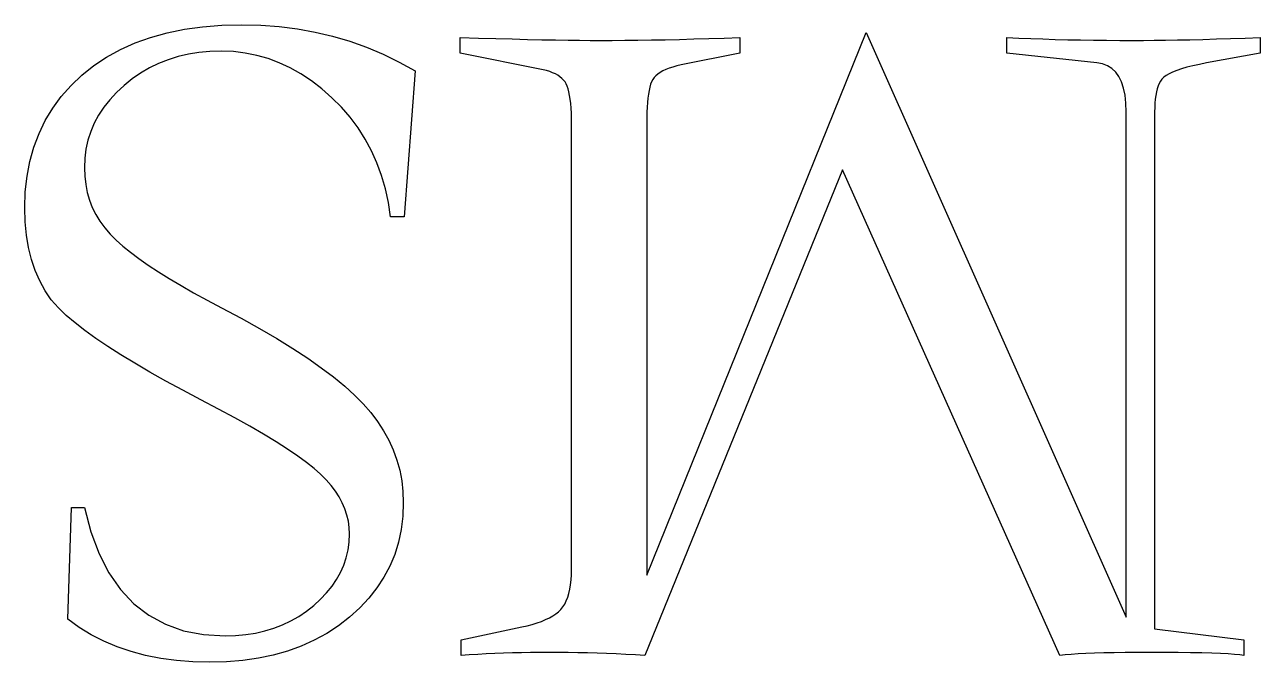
# Model space of a CAD drawing. Header units: millimetres. Extents: x -105 to 105, y -148 to 148.
# Drawn here: x -0.45 to 3.784, y 86.259 to 88.441 of the extents above; entities that cross this region are included whole.
import ezdxf

# ---------------------------------------------------------------- set-up
doc = ezdxf.new("R2010")
doc.units = ezdxf.units.MM
doc.layers.get('0').update_dxf_attribs({"lineweight": 18})

msp = doc.modelspace()

# ---------------------------------------------------------------- linework, layer by layer
at = {"color": 7, "lineweight": 30, "ltscale": 0.001462}
msp.add_line((-0.0191, 88.3982), (0.0373, 88.4137), dxfattribs=at)
at = {"color": 7, "lineweight": 30, "ltscale": 0.001518}
msp.add_line((0.0373, 88.4137), (0.0968, 88.4258), dxfattribs=at)
at = {"color": 7, "lineweight": 30, "ltscale": 0.00158}
msp.add_line((0.0968, 88.4258), (0.1594, 88.4344), dxfattribs=at)
at = {"color": 7, "lineweight": 30, "ltscale": 0.001648}
msp.add_line((0.1594, 88.4344), (0.2251, 88.4396), dxfattribs=at)
at = {"color": 7, "lineweight": 30, "ltscale": 0.001722}
msp.add_line((0.2251, 88.4396), (0.2939, 88.4413), dxfattribs=at)
at = {"color": 7, "lineweight": 30, "ltscale": 0.001612}
msp.add_line((0.2939, 88.4413), (0.3584, 88.4398), dxfattribs=at)
at = {"color": 7, "lineweight": 30, "ltscale": 0.001588}
msp.add_line((0.3584, 88.4398), (0.4217, 88.435), dxfattribs=at)
at = {"color": 7, "lineweight": 30, "ltscale": 0.001567}
msp.add_line((0.4217, 88.435), (0.4839, 88.4272), dxfattribs=at)
at = {"color": 7, "lineweight": 30, "ltscale": 0.001551}
msp.add_line((0.4839, 88.4272), (0.5449, 88.4161), dxfattribs=at)
at = {"color": 7, "lineweight": 30, "ltscale": 0.001539}
msp.add_line((0.5449, 88.4161), (0.6048, 88.402), dxfattribs=at)
at = {"color": 7, "lineweight": 30, "ltscale": 0.050079}
msp.add_line((1.6817, 86.5574), (2.4326, 88.4145), dxfattribs=at)
at = {"color": 7, "lineweight": 30, "ltscale": 0.054773}
msp.add_line((2.4326, 88.4145), (3.3243, 86.4133), dxfattribs=at)
at = {"color": 7, "lineweight": 30, "ltscale": 0.001373}
msp.add_line((-0.1225, 88.3568), (-0.0723, 88.3792), dxfattribs=at)
at = {"color": 7, "lineweight": 30, "ltscale": 0.001413}
msp.add_line((-0.0723, 88.3792), (-0.0191, 88.3982), dxfattribs=at)
at = {"color": 7, "lineweight": 30, "ltscale": 0.001532}
msp.add_line((0.6048, 88.402), (0.6636, 88.3846), dxfattribs=at)
at = {"color": 7, "lineweight": 30, "ltscale": 0.001529}
msp.add_line((0.6636, 88.3846), (0.7212, 88.3641), dxfattribs=at)
at = {"color": 7, "lineweight": 30, "ltscale": 0.001531}
msp.add_line((0.7212, 88.3641), (0.7777, 88.3405), dxfattribs=at)
at = {"color": 7, "lineweight": 30, "ltscale": 0.001341}
for p, q in [((1.0415, 88.3441), (1.0415, 88.3978)), ((2.0002, 88.3978), (2.0002, 88.3441)), ((2.9153, 88.3441), (2.9153, 88.3978)), ((3.7835, 88.3978), (3.7835, 88.3441)), ((1.0448, 86.2825), (1.0448, 86.3362)), ((3.7266, 86.3362), (3.7266, 86.2825))]:
    msp.add_line(p, q, dxfattribs=at)
at = {"color": 7, "lineweight": 30, "ltscale": 0.001569}
msp.add_line((1.0415, 88.3978), (1.1042, 88.3959), dxfattribs=at)
at = {"color": 7, "lineweight": 30, "ltscale": 0.001486}
msp.add_line((1.1042, 88.3959), (1.1636, 88.3942), dxfattribs=at)
at = {"color": 7, "lineweight": 30, "ltscale": 0.001404}
msp.add_line((1.1636, 88.3942), (1.2198, 88.3926), dxfattribs=at)
at = {"color": 7, "lineweight": 30, "ltscale": 0.001322}
msp.add_line((1.2198, 88.3926), (1.2726, 88.3913), dxfattribs=at)
at = {"color": 7, "lineweight": 30, "ltscale": 0.00124}
msp.add_line((1.2726, 88.3913), (1.3222, 88.3902), dxfattribs=at)
at = {"color": 7, "lineweight": 30, "ltscale": 0.001158}
for p, q in [((1.3222, 88.3902), (1.3685, 88.3893)), ((0.6351, 88.1589), (0.6023, 88.1916))]:
    msp.add_line(p, q, dxfattribs=at)
at = {"color": 7, "lineweight": 30, "ltscale": 0.001075}
msp.add_line((1.3685, 88.3893), (1.4115, 88.3886), dxfattribs=at)
at = {"color": 7, "lineweight": 30, "ltscale": 0.000993236}
msp.add_line((1.4115, 88.3886), (1.4512, 88.3881), dxfattribs=at)
at = {"color": 7, "lineweight": 30, "ltscale": 0.00091098}
msp.add_line((1.4512, 88.3881), (1.4877, 88.3878), dxfattribs=at)
at = {"color": 7, "lineweight": 30, "ltscale": 0.000828747}
msp.add_line((1.4877, 88.3878), (1.5208, 88.3877), dxfattribs=at)
at = {"color": 7, "lineweight": 30, "ltscale": 0.001055}
for p, q in [((1.5208, 88.3877), (1.563, 88.3878)), ((0.4964, 88.2728), (0.4596, 88.2935))]:
    msp.add_line(p, q, dxfattribs=at)
at = {"color": 7, "lineweight": 30, "ltscale": 0.001087}
for p, q in [((1.563, 88.3878), (1.6065, 88.3881)), ((-0.4374, 87.6785), (-0.4446, 87.7214))]:
    msp.add_line(p, q, dxfattribs=at)
at = {"color": 7, "lineweight": 30, "ltscale": 0.001119}
for p, q in [((1.6065, 88.3881), (1.6512, 88.3886)), ((3.2117, 88.3886), (3.2564, 88.3881))]:
    msp.add_line(p, q, dxfattribs=at)
at = {"color": 7, "lineweight": 30, "ltscale": 0.001151}
msp.add_line((1.6512, 88.3886), (1.6973, 88.3893), dxfattribs=at)
at = {"color": 7, "lineweight": 30, "ltscale": 0.001183}
msp.add_line((1.6973, 88.3893), (1.7446, 88.3902), dxfattribs=at)
at = {"color": 7, "lineweight": 30, "ltscale": 0.001215}
msp.add_line((1.7446, 88.3902), (1.7931, 88.3913), dxfattribs=at)
at = {"color": 7, "lineweight": 30, "ltscale": 0.001247}
msp.add_line((1.7931, 88.3913), (1.843, 88.3926), dxfattribs=at)
at = {"color": 7, "lineweight": 30, "ltscale": 0.001278}
msp.add_line((1.843, 88.3926), (1.8941, 88.3942), dxfattribs=at)
at = {"color": 7, "lineweight": 30, "ltscale": 0.001311}
msp.add_line((1.8941, 88.3942), (1.9465, 88.3959), dxfattribs=at)
at = {"color": 7, "lineweight": 30, "ltscale": 0.001342}
for p, q in [((1.9465, 88.3959), (2.0002, 88.3978)), ((-0.1695, 88.3309), (-0.1225, 88.3568))]:
    msp.add_line(p, q, dxfattribs=at)
at = {"color": 7, "lineweight": 30, "ltscale": 0.001014}
for p, q in [((2.9153, 88.3978), (2.9558, 88.3959)), ((0.3839, 88.3254), (0.3449, 88.3365))]:
    msp.add_line(p, q, dxfattribs=at)
at = {"color": 7, "lineweight": 30, "ltscale": 0.001029}
msp.add_line((2.9558, 88.3959), (2.997, 88.3942), dxfattribs=at)
at = {"color": 7, "lineweight": 30, "ltscale": 0.001044}
msp.add_line((2.997, 88.3942), (3.0387, 88.3926), dxfattribs=at)
at = {"color": 7, "lineweight": 30, "ltscale": 0.001059}
msp.add_line((3.0387, 88.3926), (3.0811, 88.3913), dxfattribs=at)
at = {"color": 7, "lineweight": 30, "ltscale": 0.001074}
msp.add_line((3.0811, 88.3913), (3.124, 88.3902), dxfattribs=at)
at = {"color": 7, "lineweight": 30, "ltscale": 0.001089}
for p, q in [((3.124, 88.3902), (3.1675, 88.3893)), ((-0.2894, 86.7887), (-0.2458, 86.7887))]:
    msp.add_line(p, q, dxfattribs=at)
at = {"color": 7, "lineweight": 30, "ltscale": 0.001104}
msp.add_line((3.1675, 88.3893), (3.2117, 88.3886), dxfattribs=at)
at = {"color": 7, "lineweight": 30, "ltscale": 0.001134}
msp.add_line((3.2564, 88.3881), (3.3018, 88.3878), dxfattribs=at)
at = {"color": 7, "lineweight": 30, "ltscale": 0.001149}
msp.add_line((3.3018, 88.3878), (3.3478, 88.3877), dxfattribs=at)
at = {"color": 7, "lineweight": 30, "ltscale": 0.000878338}
msp.add_line((3.3478, 88.3877), (3.3829, 88.3878), dxfattribs=at)
at = {"color": 7, "lineweight": 30, "ltscale": 0.000925285}
msp.add_line((3.3829, 88.3878), (3.4199, 88.3881), dxfattribs=at)
at = {"color": 7, "lineweight": 30, "ltscale": 0.000972066}
msp.add_line((3.4199, 88.3881), (3.4588, 88.3886), dxfattribs=at)
at = {"color": 7, "lineweight": 30, "ltscale": 0.001019}
msp.add_line((3.4588, 88.3886), (3.4995, 88.3893), dxfattribs=at)
at = {"color": 7, "lineweight": 30, "ltscale": 0.001066}
for p, q in [((3.4995, 88.3893), (3.5422, 88.3902)), ((-0.2438, 87.3945), (-0.2775, 87.4205))]:
    msp.add_line(p, q, dxfattribs=at)
at = {"color": 7, "lineweight": 30, "ltscale": 0.001113}
msp.add_line((3.5422, 88.3902), (3.5867, 88.3913), dxfattribs=at)
at = {"color": 7, "lineweight": 30, "ltscale": 0.00116}
msp.add_line((3.5867, 88.3913), (3.6331, 88.3926), dxfattribs=at)
at = {"color": 7, "lineweight": 30, "ltscale": 0.001207}
msp.add_line((3.6331, 88.3926), (3.6814, 88.3942), dxfattribs=at)
at = {"color": 7, "lineweight": 30, "ltscale": 0.001254}
msp.add_line((3.6814, 88.3942), (3.7315, 88.3959), dxfattribs=at)
at = {"color": 7, "lineweight": 30, "ltscale": 0.001302}
msp.add_line((3.7315, 88.3959), (3.7835, 88.3978), dxfattribs=at)
at = {"color": 7, "lineweight": 30, "ltscale": 0.00132}
msp.add_line((-0.2134, 88.3015), (-0.1695, 88.3309), dxfattribs=at)
at = {"color": 7, "lineweight": 30, "ltscale": 0.000879773}
msp.add_line((0.0412, 88.3215), (0.0085, 88.3086), dxfattribs=at)
at = {"color": 7, "lineweight": 30, "ltscale": 0.000889419}
msp.add_line((0.0752, 88.3321), (0.0412, 88.3215), dxfattribs=at)
at = {"color": 7, "lineweight": 30, "ltscale": 0.000904036}
msp.add_line((0.1104, 88.3403), (0.0752, 88.3321), dxfattribs=at)
at = {"color": 7, "lineweight": 30, "ltscale": 0.000922901}
msp.add_line((0.1469, 88.3461), (0.1104, 88.3403), dxfattribs=at)
at = {"color": 7, "lineweight": 30, "ltscale": 0.000946514}
msp.add_line((0.1846, 88.3497), (0.1469, 88.3461), dxfattribs=at)
at = {"color": 7, "lineweight": 30, "ltscale": 0.000973954}
for p, q in [((0.2235, 88.3508), (0.1846, 88.3497)), ((-0.399, 87.5643), (-0.4147, 87.5999))]:
    msp.add_line(p, q, dxfattribs=at)
at = {"color": 7, "lineweight": 30, "ltscale": 0.001031}
msp.add_line((0.2647, 88.3492), (0.2235, 88.3508), dxfattribs=at)
at = {"color": 7, "lineweight": 30, "ltscale": 0.001018}
msp.add_line((0.3052, 88.3445), (0.2647, 88.3492), dxfattribs=at)
at = {"color": 7, "lineweight": 30, "ltscale": 0.001013}
msp.add_line((0.3449, 88.3365), (0.3052, 88.3445), dxfattribs=at)
at = {"color": 7, "lineweight": 30, "ltscale": 0.001021}
msp.add_line((0.4221, 88.311), (0.3839, 88.3254), dxfattribs=at)
at = {"color": 7, "lineweight": 30, "ltscale": 0.001537}
msp.add_line((0.7777, 88.3405), (0.833, 88.3137), dxfattribs=at)
at = {"color": 7, "lineweight": 30, "ltscale": 0.007264}
msp.add_line((1.3264, 88.2871), (1.0415, 88.3441), dxfattribs=at)
at = {"color": 7, "lineweight": 30, "ltscale": 0.005128}
msp.add_line((2.0002, 88.3441), (1.799, 88.3039), dxfattribs=at)
at = {"color": 7, "lineweight": 30, "ltscale": 0.007755}
msp.add_line((3.2237, 88.3106), (2.9153, 88.3441), dxfattribs=at)
at = {"color": 7, "lineweight": 30, "ltscale": 0.004685}
msp.add_line((3.7835, 88.3441), (3.5992, 88.3106), dxfattribs=at)
at = {"color": 7, "lineweight": 30, "ltscale": 0.001308}
msp.add_line((-0.2542, 88.2687), (-0.2134, 88.3015), dxfattribs=at)
at = {"color": 7, "lineweight": 30, "ltscale": 0.000880191}
msp.add_line((-0.0532, 88.2757), (-0.0823, 88.2558), dxfattribs=at)
at = {"color": 7, "lineweight": 30, "ltscale": 0.000874961}
msp.add_line((-0.023, 88.2933), (-0.0532, 88.2757), dxfattribs=at)
at = {"color": 7, "lineweight": 30, "ltscale": 0.000874814}
msp.add_line((0.0085, 88.3086), (-0.023, 88.2933), dxfattribs=at)
at = {"color": 7, "lineweight": 30, "ltscale": 0.001035}
msp.add_line((0.4596, 88.2935), (0.4221, 88.311), dxfattribs=at)
at = {"color": 7, "lineweight": 30, "ltscale": 0.001548}
msp.add_line((0.833, 88.3137), (0.8873, 88.2838), dxfattribs=at)
at = {"color": 7, "lineweight": 30, "ltscale": 0.012521}
msp.add_line((0.8873, 88.2838), (0.8504, 87.7843), dxfattribs=at)
at = {"color": 7, "lineweight": 30, "ltscale": 0.000300135}
msp.add_line((1.338, 88.2842), (1.3264, 88.2871), dxfattribs=at)
at = {"color": 7, "lineweight": 30, "ltscale": 0.000282832}
msp.add_line((1.3488, 88.2809), (1.338, 88.2842), dxfattribs=at)
at = {"color": 7, "lineweight": 30, "ltscale": 0.000266503}
msp.add_line((1.3588, 88.2771), (1.3488, 88.2809), dxfattribs=at)
at = {"color": 7, "lineweight": 30, "ltscale": 0.000251337}
msp.add_line((1.368, 88.2729), (1.3588, 88.2771), dxfattribs=at)
at = {"color": 7, "lineweight": 30, "ltscale": 0.000243531}
msp.add_line((1.727, 88.2778), (1.719, 88.2722), dxfattribs=at)
at = {"color": 7, "lineweight": 30, "ltscale": 0.000263004}
msp.add_line((1.7362, 88.283), (1.727, 88.2778), dxfattribs=at)
at = {"color": 7, "lineweight": 30, "ltscale": 0.000284545}
msp.add_line((1.7465, 88.2878), (1.7362, 88.283), dxfattribs=at)
at = {"color": 7, "lineweight": 30, "ltscale": 0.000307294}
msp.add_line((1.7579, 88.2923), (1.7465, 88.2878), dxfattribs=at)
at = {"color": 7, "lineweight": 30, "ltscale": 0.000331314}
msp.add_line((1.7705, 88.2965), (1.7579, 88.2923), dxfattribs=at)
at = {"color": 7, "lineweight": 30, "ltscale": 0.000356079}
msp.add_line((1.7842, 88.3004), (1.7705, 88.2965), dxfattribs=at)
at = {"color": 7, "lineweight": 30, "ltscale": 0.000381672}
msp.add_line((1.799, 88.3039), (1.7842, 88.3004), dxfattribs=at)
at = {"color": 7, "lineweight": 30, "ltscale": 0.000485677}
msp.add_line((3.2428, 88.3071), (3.2237, 88.3106), dxfattribs=at)
at = {"color": 7, "lineweight": 30, "ltscale": 0.000456567}
msp.add_line((3.2599, 88.3007), (3.2428, 88.3071), dxfattribs=at)
at = {"color": 7, "lineweight": 30, "ltscale": 0.000444106}
msp.add_line((3.275, 88.2913), (3.2599, 88.3007), dxfattribs=at)
at = {"color": 7, "lineweight": 30, "ltscale": 0.000449442}
msp.add_line((3.2881, 88.279), (3.275, 88.2913), dxfattribs=at)
at = {"color": 7, "lineweight": 30, "ltscale": 0.000471795}
msp.add_line((3.2991, 88.2637), (3.2881, 88.279), dxfattribs=at)
at = {"color": 7, "lineweight": 30, "ltscale": 0.000337173}
msp.add_line((3.4831, 88.2794), (3.4709, 88.2737), dxfattribs=at)
at = {"color": 7, "lineweight": 30, "ltscale": 0.000382418}
msp.add_line((3.4973, 88.2851), (3.4831, 88.2794), dxfattribs=at)
at = {"color": 7, "lineweight": 30, "ltscale": 0.000429026}
msp.add_line((3.5136, 88.2905), (3.4973, 88.2851), dxfattribs=at)
at = {"color": 7, "lineweight": 30, "ltscale": 0.000476595}
msp.add_line((3.5319, 88.2958), (3.5136, 88.2905), dxfattribs=at)
at = {"color": 7, "lineweight": 30, "ltscale": 0.000525051}
msp.add_line((3.5523, 88.3009), (3.5319, 88.2958), dxfattribs=at)
at = {"color": 7, "lineweight": 30, "ltscale": 0.000573661}
msp.add_line((3.5747, 88.3058), (3.5523, 88.3009), dxfattribs=at)
at = {"color": 7, "lineweight": 30, "ltscale": 0.000622857}
msp.add_line((3.5992, 88.3106), (3.5747, 88.3058), dxfattribs=at)
at = {"color": 7, "lineweight": 30, "ltscale": 0.00126}
msp.add_line((-0.3248, 88.1953), (-0.2914, 88.2331), dxfattribs=at)
at = {"color": 7, "lineweight": 30, "ltscale": 0.001288}
msp.add_line((-0.2914, 88.2331), (-0.2542, 88.2687), dxfattribs=at)
at = {"color": 7, "lineweight": 30, "ltscale": 0.000879568}
msp.add_line((-0.11, 88.2335), (-0.1358, 88.2096), dxfattribs=at)
at = {"color": 7, "lineweight": 30, "ltscale": 0.000890298}
msp.add_line((-0.0823, 88.2558), (-0.11, 88.2335), dxfattribs=at)
at = {"color": 7, "lineweight": 30, "ltscale": 0.001081}
msp.add_line((0.5325, 88.2489), (0.4964, 88.2728), dxfattribs=at)
at = {"color": 7, "lineweight": 30, "ltscale": 0.001112}
msp.add_line((0.5678, 88.2219), (0.5325, 88.2489), dxfattribs=at)
at = {"color": 7, "lineweight": 30, "ltscale": 0.000237817}
msp.add_line((1.3763, 88.2683), (1.368, 88.2729), dxfattribs=at)
at = {"color": 7, "lineweight": 30, "ltscale": 0.000225419}
msp.add_line((1.3837, 88.2632), (1.3763, 88.2683), dxfattribs=at)
at = {"color": 7, "lineweight": 30, "ltscale": 0.000215589}
msp.add_line((1.3903, 88.2577), (1.3837, 88.2632), dxfattribs=at)
at = {"color": 7, "lineweight": 30, "ltscale": 0.000207451}
msp.add_line((1.3961, 88.2517), (1.3903, 88.2577), dxfattribs=at)
at = {"color": 7, "lineweight": 30, "ltscale": 0.000201747}
msp.add_line((1.4011, 88.2454), (1.3961, 88.2517), dxfattribs=at)
at = {"color": 7, "lineweight": 30, "ltscale": 0.000199111}
msp.add_line((1.4052, 88.2385), (1.4011, 88.2454), dxfattribs=at)
at = {"color": 7, "lineweight": 30, "ltscale": 0.000212123}
msp.add_line((1.4087, 88.2308), (1.4052, 88.2385), dxfattribs=at)
at = {"color": 7, "lineweight": 30, "ltscale": 0.000258419}
msp.add_line((1.6946, 88.2377), (1.6916, 88.2278), dxfattribs=at)
at = {"color": 7, "lineweight": 30, "ltscale": 0.000231744}
msp.add_line((1.698, 88.2463), (1.6946, 88.2377), dxfattribs=at)
at = {"color": 7, "lineweight": 30, "ltscale": 0.000207048}
msp.add_line((1.7018, 88.2536), (1.698, 88.2463), dxfattribs=at)
at = {"color": 7, "lineweight": 30, "ltscale": 0.000199758}
msp.add_line((1.7064, 88.2602), (1.7018, 88.2536), dxfattribs=at)
at = {"color": 7, "lineweight": 30, "ltscale": 0.000210962}
msp.add_line((1.7122, 88.2664), (1.7064, 88.2602), dxfattribs=at)
at = {"color": 7, "lineweight": 30, "ltscale": 0.00022579}
msp.add_line((1.719, 88.2722), (1.7122, 88.2664), dxfattribs=at)
at = {"color": 7, "lineweight": 30, "ltscale": 0.000508897}
msp.add_line((3.3082, 88.2454), (3.2991, 88.2637), dxfattribs=at)
at = {"color": 7, "lineweight": 30, "ltscale": 0.00055798}
msp.add_line((3.3152, 88.2243), (3.3082, 88.2454), dxfattribs=at)
at = {"color": 7, "lineweight": 30, "ltscale": 0.000239252}
msp.add_line((3.4376, 88.2406), (3.4338, 88.2318), dxfattribs=at)
at = {"color": 7, "lineweight": 30, "ltscale": 0.000222946}
msp.add_line((3.4419, 88.2484), (3.4376, 88.2406), dxfattribs=at)
at = {"color": 7, "lineweight": 30, "ltscale": 0.000208899}
msp.add_line((3.4466, 88.2553), (3.4419, 88.2484), dxfattribs=at)
at = {"color": 7, "lineweight": 30, "ltscale": 0.000218125}
msp.add_line((3.4527, 88.2616), (3.4466, 88.2553), dxfattribs=at)
at = {"color": 7, "lineweight": 30, "ltscale": 0.000253679}
msp.add_line((3.4608, 88.2677), (3.4527, 88.2616), dxfattribs=at)
at = {"color": 7, "lineweight": 30, "ltscale": 0.00029392}
msp.add_line((3.4709, 88.2737), (3.4608, 88.2677), dxfattribs=at)
at = {"color": 7, "lineweight": 30, "ltscale": 0.001241}
msp.add_line((-0.3542, 88.1553), (-0.3248, 88.1953), dxfattribs=at)
at = {"color": 7, "lineweight": 30, "ltscale": 0.000848519}
msp.add_line((-0.1358, 88.2096), (-0.1589, 88.1847), dxfattribs=at)
at = {"color": 7, "lineweight": 30, "ltscale": 0.001148}
for p, q in [((0.6023, 88.1916), (0.5678, 88.2219)), ((-0.2065, 87.3677), (-0.2438, 87.3945))]:
    msp.add_line(p, q, dxfattribs=at)
at = {"color": 7, "lineweight": 30, "ltscale": 0.000240672}
msp.add_line((1.4118, 88.2217), (1.4087, 88.2308), dxfattribs=at)
at = {"color": 7, "lineweight": 30, "ltscale": 0.000271013}
msp.add_line((1.4146, 88.2112), (1.4118, 88.2217), dxfattribs=at)
at = {"color": 7, "lineweight": 30, "ltscale": 0.000302018}
msp.add_line((1.417, 88.1994), (1.4146, 88.2112), dxfattribs=at)
at = {"color": 7, "lineweight": 30, "ltscale": 0.000334603}
msp.add_line((1.419, 88.1862), (1.417, 88.1994), dxfattribs=at)
at = {"color": 7, "lineweight": 30, "ltscale": 0.000376244}
msp.add_line((1.6849, 88.1905), (1.6835, 88.1755), dxfattribs=at)
at = {"color": 7, "lineweight": 30, "ltscale": 0.000345719}
msp.add_line((1.6867, 88.2042), (1.6849, 88.1905), dxfattribs=at)
at = {"color": 7, "lineweight": 30, "ltscale": 0.00031578}
msp.add_line((1.689, 88.2166), (1.6867, 88.2042), dxfattribs=at)
at = {"color": 7, "lineweight": 30, "ltscale": 0.000286612}
msp.add_line((1.6916, 88.2278), (1.689, 88.2166), dxfattribs=at)
at = {"color": 7, "lineweight": 30, "ltscale": 0.000616436}
msp.add_line((3.3203, 88.2001), (3.3152, 88.2243), dxfattribs=at)
at = {"color": 7, "lineweight": 30, "ltscale": 0.000681287}
msp.add_line((3.3233, 88.173), (3.3203, 88.2001), dxfattribs=at)
at = {"color": 7, "lineweight": 30, "ltscale": 0.000320238}
msp.add_line((3.4255, 88.1996), (3.4238, 88.1869), dxfattribs=at)
at = {"color": 7, "lineweight": 30, "ltscale": 0.000298359}
msp.add_line((3.4278, 88.2113), (3.4255, 88.1996), dxfattribs=at)
at = {"color": 7, "lineweight": 30, "ltscale": 0.000277336}
msp.add_line((3.4306, 88.222), (3.4278, 88.2113), dxfattribs=at)
at = {"color": 7, "lineweight": 30, "ltscale": 0.000257608}
msp.add_line((3.4338, 88.2318), (3.4306, 88.222), dxfattribs=at)
at = {"color": 7, "lineweight": 30, "ltscale": 0.001232}
for p, q in [((-0.3797, 88.1132), (-0.3542, 88.1553)), ((0.8034, 87.7843), (0.796, 87.833)), ((-0.1657, 87.3401), (-0.2065, 87.3677))]:
    msp.add_line(p, q, dxfattribs=at)
at = {"color": 7, "lineweight": 30, "ltscale": 0.000801237}
msp.add_line((-0.1793, 88.1589), (-0.1969, 88.1321), dxfattribs=at)
at = {"color": 7, "lineweight": 30, "ltscale": 0.000821775}
msp.add_line((-0.1589, 88.1847), (-0.1793, 88.1589), dxfattribs=at)
at = {"color": 7, "lineweight": 30, "ltscale": 0.001143}
msp.add_line((0.6651, 88.1244), (0.6351, 88.1589), dxfattribs=at)
at = {"color": 7, "lineweight": 30, "ltscale": 0.000367405}
msp.add_line((1.4206, 88.1716), (1.419, 88.1862), dxfattribs=at)
at = {"color": 7, "lineweight": 30, "ltscale": 0.000400523}
msp.add_line((1.4219, 88.1556), (1.4206, 88.1716), dxfattribs=at)
at = {"color": 7, "lineweight": 30, "ltscale": 0.000434335}
msp.add_line((1.4229, 88.1382), (1.4219, 88.1556), dxfattribs=at)
at = {"color": 7, "lineweight": 30, "ltscale": 0.000438561}
msp.add_line((1.6825, 88.1592), (1.6819, 88.1417), dxfattribs=at)
at = {"color": 7, "lineweight": 30, "ltscale": 0.000407247}
msp.add_line((1.6835, 88.1755), (1.6825, 88.1592), dxfattribs=at)
at = {"color": 7, "lineweight": 30, "ltscale": 0.000751352}
msp.add_line((3.3243, 88.143), (3.3233, 88.173), dxfattribs=at)
at = {"color": 7, "lineweight": 30, "ltscale": 0.000390107}
msp.add_line((3.4218, 88.1586), (3.4215, 88.143), dxfattribs=at)
at = {"color": 7, "lineweight": 30, "ltscale": 0.000366307}
msp.add_line((3.4225, 88.1732), (3.4218, 88.1586), dxfattribs=at)
at = {"color": 7, "lineweight": 30, "ltscale": 0.000343053}
msp.add_line((3.4238, 88.1869), (3.4225, 88.1732), dxfattribs=at)
at = {"color": 7, "lineweight": 30, "ltscale": 0.001233}
msp.add_line((-0.4012, 88.0688), (-0.3797, 88.1132), dxfattribs=at)
at = {"color": 7, "lineweight": 30, "ltscale": 0.000786576}
msp.add_line((-0.1969, 88.1321), (-0.2118, 88.1045), dxfattribs=at)
at = {"color": 7, "lineweight": 30, "ltscale": 0.001133}
msp.add_line((0.6922, 88.0881), (0.6651, 88.1244), dxfattribs=at)
at = {"color": 7, "lineweight": 30, "ltscale": 0.00046808}
msp.add_line((1.4234, 88.1195), (1.4229, 88.1382), dxfattribs=at)
at = {"color": 7, "lineweight": 30, "ltscale": 0.000502416}
msp.add_line((1.4236, 88.0994), (1.4234, 88.1195), dxfattribs=at)
at = {"color": 7, "lineweight": 30, "ltscale": 0.00047019}
msp.add_line((1.6819, 88.1417), (1.6817, 88.1229), dxfattribs=at)
at = {"color": 7, "lineweight": 30, "ltscale": 0.039137}
msp.add_line((1.6817, 88.1229), (1.6817, 86.5574), dxfattribs=at)
at = {"color": 7, "lineweight": 30, "ltscale": 0.043243}
msp.add_line((3.3243, 86.4133), (3.3243, 88.143), dxfattribs=at)
at = {"color": 7, "lineweight": 30, "ltscale": 0.044249}
msp.add_line((3.4215, 88.143), (3.4215, 86.3731), dxfattribs=at)
at = {"color": 7, "lineweight": 30, "ltscale": 0.001244}
msp.add_line((-0.4189, 88.0223), (-0.4012, 88.0688), dxfattribs=at)
at = {"color": 7, "lineweight": 30, "ltscale": 0.000776367}
msp.add_line((-0.2241, 88.0758), (-0.2336, 88.0463), dxfattribs=at)
at = {"color": 7, "lineweight": 30, "ltscale": 0.00077814}
msp.add_line((-0.2118, 88.1045), (-0.2241, 88.0758), dxfattribs=at)
at = {"color": 7, "lineweight": 30, "ltscale": 0.001129}
msp.add_line((0.7166, 88.05), (0.6922, 88.0881), dxfattribs=at)
at = {"color": 7, "lineweight": 30, "ltscale": 0.038047}
msp.add_line((1.4236, 86.5775), (1.4236, 88.0994), dxfattribs=at)
at = {"color": 7, "lineweight": 30, "ltscale": 0.001265}
msp.add_line((-0.4326, 87.9736), (-0.4189, 88.0223), dxfattribs=at)
at = {"color": 7, "lineweight": 30, "ltscale": 0.000781369}
msp.add_line((-0.2336, 88.0463), (-0.2404, 88.0158), dxfattribs=at)
at = {"color": 7, "lineweight": 30, "ltscale": 0.001132}
msp.add_line((0.7381, 88.0102), (0.7166, 88.05), dxfattribs=at)
at = {"color": 7, "lineweight": 30, "ltscale": 0.000810182}
msp.add_line((-0.2444, 87.9843), (-0.2458, 87.9519), dxfattribs=at)
at = {"color": 7, "lineweight": 30, "ltscale": 0.000792614}
msp.add_line((-0.2404, 88.0158), (-0.2444, 87.9843), dxfattribs=at)
at = {"color": 7, "lineweight": 30, "ltscale": 0.001141}
msp.add_line((0.7568, 87.9686), (0.7381, 88.0102), dxfattribs=at)
at = {"color": 7, "lineweight": 30, "ltscale": 0.001295}
msp.add_line((-0.4424, 87.9228), (-0.4326, 87.9736), dxfattribs=at)
at = {"color": 7, "lineweight": 30, "ltscale": 0.000726258}
msp.add_line((-0.2458, 87.9519), (-0.2447, 87.9229), dxfattribs=at)
at = {"color": 7, "lineweight": 30, "ltscale": 0.001155}
msp.add_line((0.7727, 87.9252), (0.7568, 87.9686), dxfattribs=at)
at = {"color": 7, "lineweight": 30, "ltscale": 0.044882}
msp.add_line((2.3522, 87.9452), (1.675, 86.2825), dxfattribs=at)
at = {"color": 7, "lineweight": 30, "ltscale": 0.045541}
msp.add_line((3.0963, 86.2825), (2.3522, 87.9452), dxfattribs=at)
at = {"color": 7, "lineweight": 30, "ltscale": 0.001334}
msp.add_line((-0.4483, 87.8697), (-0.4424, 87.9228), dxfattribs=at)
at = {"color": 7, "lineweight": 30, "ltscale": 0.000707014}
msp.add_line((-0.2447, 87.9229), (-0.2414, 87.8948), dxfattribs=at)
at = {"color": 7, "lineweight": 30, "ltscale": 0.000692538}
msp.add_line((-0.2414, 87.8948), (-0.236, 87.8676), dxfattribs=at)
at = {"color": 7, "lineweight": 30, "ltscale": 0.001175}
msp.add_line((0.7857, 87.88), (0.7727, 87.9252), dxfattribs=at)
at = {"color": 7, "lineweight": 30, "ltscale": 0.001382}
for p, q in [((-0.4503, 87.8145), (-0.4483, 87.8697)), ((0.1747, 87.4984), (0.2235, 87.4726))]:
    msp.add_line(p, q, dxfattribs=at)
at = {"color": 7, "lineweight": 30, "ltscale": 0.000682503}
msp.add_line((-0.236, 87.8676), (-0.2284, 87.8414), dxfattribs=at)
at = {"color": 7, "lineweight": 30, "ltscale": 0.001201}
msp.add_line((0.796, 87.833), (0.7857, 87.88), dxfattribs=at)
at = {"color": 7, "lineweight": 30, "ltscale": 0.001194}
msp.add_line((-0.4489, 87.7668), (-0.4503, 87.8145), dxfattribs=at)
at = {"color": 7, "lineweight": 30, "ltscale": 0.000677663}
msp.add_line((-0.2284, 87.8414), (-0.2186, 87.8162), dxfattribs=at)
at = {"color": 7, "lineweight": 30, "ltscale": 0.000678226}
msp.add_line((-0.2186, 87.8162), (-0.2066, 87.7918), dxfattribs=at)
at = {"color": 7, "lineweight": 30, "ltscale": 0.000683758}
msp.add_line((-0.2066, 87.7918), (-0.1924, 87.7684), dxfattribs=at)
at = {"color": 7, "lineweight": 30, "ltscale": 0.000694424}
msp.add_line((-0.1924, 87.7684), (-0.1761, 87.746), dxfattribs=at)
at = {"color": 7, "lineweight": 30, "ltscale": 0.001173}
for p, q in [((0.8504, 87.7843), (0.8034, 87.7843)), ((0.0452, 87.5723), (0.0855, 87.5483))]:
    msp.add_line(p, q, dxfattribs=at)
at = {"color": 7, "lineweight": 30, "ltscale": 0.001138}
msp.add_line((-0.4446, 87.7214), (-0.4489, 87.7668), dxfattribs=at)
at = {"color": 7, "lineweight": 30, "ltscale": 0.000709789}
msp.add_line((-0.1761, 87.746), (-0.1575, 87.7244), dxfattribs=at)
at = {"color": 7, "lineweight": 30, "ltscale": 0.000729785}
msp.add_line((-0.1575, 87.7244), (-0.1368, 87.7039), dxfattribs=at)
at = {"color": 7, "lineweight": 30, "ltscale": 0.000772908}
msp.add_line((-0.1368, 87.7039), (-0.1136, 87.6835), dxfattribs=at)
at = {"color": 7, "lineweight": 30, "ltscale": 0.000836895}
msp.add_line((-0.1136, 87.6835), (-0.0876, 87.6624), dxfattribs=at)
at = {"color": 7, "lineweight": 30, "ltscale": 0.001043}
msp.add_line((-0.4275, 87.638), (-0.4374, 87.6785), dxfattribs=at)
at = {"color": 7, "lineweight": 30, "ltscale": 0.000902635}
msp.add_line((-0.0876, 87.6624), (-0.0587, 87.6408), dxfattribs=at)
at = {"color": 7, "lineweight": 30, "ltscale": 0.000969272}
msp.add_line((-0.0587, 87.6408), (-0.0269, 87.6186), dxfattribs=at)
at = {"color": 7, "lineweight": 30, "ltscale": 0.001005}
msp.add_line((-0.4147, 87.5999), (-0.4275, 87.638), dxfattribs=at)
at = {"color": 7, "lineweight": 30, "ltscale": 0.001036}
msp.add_line((-0.0269, 87.6186), (0.0077, 87.5958), dxfattribs=at)
at = {"color": 7, "lineweight": 30, "ltscale": 0.00095169}
msp.add_line((-0.3805, 87.531), (-0.399, 87.5643), dxfattribs=at)
at = {"color": 7, "lineweight": 30, "ltscale": 0.001105}
msp.add_line((0.0077, 87.5958), (0.0452, 87.5723), dxfattribs=at)
at = {"color": 7, "lineweight": 30, "ltscale": 0.000937969}
msp.add_line((-0.3591, 87.5002), (-0.3805, 87.531), dxfattribs=at)
at = {"color": 7, "lineweight": 30, "ltscale": 0.001242}
msp.add_line((0.0855, 87.5483), (0.1286, 87.5237), dxfattribs=at)
at = {"color": 7, "lineweight": 30, "ltscale": 0.001312}
msp.add_line((0.1286, 87.5237), (0.1747, 87.4984), dxfattribs=at)
at = {"color": 7, "lineweight": 30, "ltscale": 0.000933576}
msp.add_line((-0.3349, 87.4718), (-0.3591, 87.5002), dxfattribs=at)
at = {"color": 7, "lineweight": 30, "ltscale": 0.000938477}
msp.add_line((-0.3078, 87.4458), (-0.3349, 87.4718), dxfattribs=at)
at = {"color": 7, "lineweight": 30, "ltscale": 0.001913}
msp.add_line((0.2235, 87.4726), (0.2911, 87.4367), dxfattribs=at)
at = {"color": 7, "lineweight": 30, "ltscale": 0.000984683}
msp.add_line((-0.2775, 87.4205), (-0.3078, 87.4458), dxfattribs=at)
at = {"color": 7, "lineweight": 30, "ltscale": 0.001813}
msp.add_line((0.2911, 87.4367), (0.3545, 87.4015), dxfattribs=at)
at = {"color": 7, "lineweight": 30, "ltscale": 0.001712}
msp.add_line((0.3545, 87.4015), (0.4137, 87.367), dxfattribs=at)
at = {"color": 7, "lineweight": 30, "ltscale": 0.001613}
msp.add_line((0.4137, 87.367), (0.4686, 87.3331), dxfattribs=at)
at = {"color": 7, "lineweight": 30, "ltscale": 0.001317}
msp.add_line((-0.1213, 87.3117), (-0.1657, 87.3401), dxfattribs=at)
at = {"color": 7, "lineweight": 30, "ltscale": 0.001402}
msp.add_line((-0.0735, 87.2824), (-0.1213, 87.3117), dxfattribs=at)
at = {"color": 7, "lineweight": 30, "ltscale": 0.001515}
msp.add_line((0.4686, 87.3331), (0.5193, 87.2999), dxfattribs=at)
at = {"color": 7, "lineweight": 30, "ltscale": 0.001488}
msp.add_line((-0.0221, 87.2524), (-0.0735, 87.2824), dxfattribs=at)
at = {"color": 7, "lineweight": 30, "ltscale": 0.001418}
msp.add_line((0.5193, 87.2999), (0.5658, 87.2674), dxfattribs=at)
at = {"color": 7, "lineweight": 30, "ltscale": 0.001323}
msp.add_line((0.5658, 87.2674), (0.6081, 87.2356), dxfattribs=at)
at = {"color": 7, "lineweight": 30, "ltscale": 0.001574}
msp.add_line((0.0328, 87.2216), (-0.0221, 87.2524), dxfattribs=at)
at = {"color": 7, "lineweight": 30, "ltscale": 0.001661}
msp.add_line((0.0912, 87.1899), (0.0328, 87.2216), dxfattribs=at)
at = {"color": 7, "lineweight": 30, "ltscale": 0.00123}
msp.add_line((0.6081, 87.2356), (0.6462, 87.2044), dxfattribs=at)
at = {"color": 7, "lineweight": 30, "ltscale": 0.001748}
msp.add_line((0.1531, 87.1575), (0.0912, 87.1899), dxfattribs=at)
at = {"color": 7, "lineweight": 30, "ltscale": 0.001139}
msp.add_line((0.6462, 87.2044), (0.68, 87.1739), dxfattribs=at)
at = {"color": 7, "lineweight": 30, "ltscale": 0.001699}
msp.add_line((0.2133, 87.1259), (0.1531, 87.1575), dxfattribs=at)
at = {"color": 7, "lineweight": 30, "ltscale": 0.001051}
msp.add_line((0.68, 87.1739), (0.7096, 87.1441), dxfattribs=at)
at = {"color": 7, "lineweight": 30, "ltscale": 0.00099319}
msp.add_line((0.7096, 87.1441), (0.7357, 87.1141), dxfattribs=at)
at = {"color": 7, "lineweight": 30, "ltscale": 0.00159}
msp.add_line((0.2693, 87.0958), (0.2133, 87.1259), dxfattribs=at)
at = {"color": 7, "lineweight": 30, "ltscale": 0.00148}
msp.add_line((0.321, 87.067), (0.2693, 87.0958), dxfattribs=at)
at = {"color": 7, "lineweight": 30, "ltscale": 0.000966697}
msp.add_line((0.7357, 87.1141), (0.7591, 87.0833), dxfattribs=at)
at = {"color": 7, "lineweight": 30, "ltscale": 0.001371}
msp.add_line((0.3685, 87.0395), (0.321, 87.067), dxfattribs=at)
at = {"color": 7, "lineweight": 30, "ltscale": 0.000944858}
msp.add_line((0.7591, 87.0833), (0.7797, 87.0516), dxfattribs=at)
at = {"color": 7, "lineweight": 30, "ltscale": 0.000928396}
msp.add_line((0.7797, 87.0516), (0.7975, 87.0191), dxfattribs=at)
at = {"color": 7, "lineweight": 30, "ltscale": 0.001262}
msp.add_line((0.4117, 87.0133), (0.3685, 87.0395), dxfattribs=at)
at = {"color": 7, "lineweight": 30, "ltscale": 0.001154}
msp.add_line((0.4506, 86.9885), (0.4117, 87.0133), dxfattribs=at)
at = {"color": 7, "lineweight": 30, "ltscale": 0.000916892}
msp.add_line((0.7975, 87.0191), (0.8127, 86.9857), dxfattribs=at)
at = {"color": 7, "lineweight": 30, "ltscale": 0.001047}
msp.add_line((0.4853, 86.965), (0.4506, 86.9885), dxfattribs=at)
at = {"color": 7, "lineweight": 30, "ltscale": 0.000940347}
msp.add_line((0.5157, 86.9429), (0.4853, 86.965), dxfattribs=at)
at = {"color": 7, "lineweight": 30, "ltscale": 0.000911463}
msp.add_line((0.8127, 86.9857), (0.825, 86.9514), dxfattribs=at)
at = {"color": 7, "lineweight": 30, "ltscale": 0.000835284}
msp.add_line((0.5419, 86.9221), (0.5157, 86.9429), dxfattribs=at)
at = {"color": 7, "lineweight": 30, "ltscale": 0.000732284}
msp.add_line((0.5638, 86.9027), (0.5419, 86.9221), dxfattribs=at)
at = {"color": 7, "lineweight": 30, "ltscale": 0.000911405}
msp.add_line((0.825, 86.9514), (0.8347, 86.9162), dxfattribs=at)
at = {"color": 7, "lineweight": 30, "ltscale": 0.000666937}
msp.add_line((0.5826, 86.8838), (0.5638, 86.9027), dxfattribs=at)
at = {"color": 7, "lineweight": 30, "ltscale": 0.00063943}
msp.add_line((0.5994, 86.8645), (0.5826, 86.8838), dxfattribs=at)
at = {"color": 7, "lineweight": 30, "ltscale": 0.000917086}
msp.add_line((0.8347, 86.9162), (0.8415, 86.8802), dxfattribs=at)
at = {"color": 7, "lineweight": 30, "ltscale": 0.000928506}
msp.add_line((0.8415, 86.8802), (0.8457, 86.8433), dxfattribs=at)
at = {"color": 7, "lineweight": 30, "ltscale": 0.000614744}
msp.add_line((0.6142, 86.8449), (0.5994, 86.8645), dxfattribs=at)
at = {"color": 7, "lineweight": 30, "ltscale": 0.000593189}
msp.add_line((0.6271, 86.8249), (0.6142, 86.8449), dxfattribs=at)
at = {"color": 7, "lineweight": 30, "ltscale": 0.000945143}
msp.add_line((0.8457, 86.8433), (0.847, 86.8055), dxfattribs=at)
at = {"color": 7, "lineweight": 30, "ltscale": 0.000575325}
msp.add_line((0.6379, 86.8046), (0.6271, 86.8249), dxfattribs=at)
at = {"color": 7, "lineweight": 30, "ltscale": 0.000561304}
msp.add_line((0.6468, 86.784), (0.6379, 86.8046), dxfattribs=at)
at = {"color": 7, "lineweight": 30, "ltscale": 0.00117}
msp.add_line((0.847, 86.8055), (0.8452, 86.7587), dxfattribs=at)
at = {"color": 7, "lineweight": 30, "ltscale": 0.00956}
msp.add_line((-0.3028, 86.4066), (-0.2894, 86.7887), dxfattribs=at)
at = {"color": 7, "lineweight": 30, "ltscale": 0.002159}
msp.add_line((-0.2458, 86.7887), (-0.2235, 86.7053), dxfattribs=at)
at = {"color": 7, "lineweight": 30, "ltscale": 0.00055183}
msp.add_line((0.6538, 86.7631), (0.6468, 86.784), dxfattribs=at)
at = {"color": 7, "lineweight": 30, "ltscale": 0.000546129}
msp.add_line((0.6587, 86.7418), (0.6538, 86.7631), dxfattribs=at)
at = {"color": 7, "lineweight": 30, "ltscale": 0.001136}
msp.add_line((0.8452, 86.7587), (0.8396, 86.7136), dxfattribs=at)
at = {"color": 7, "lineweight": 30, "ltscale": 0.000545611}
msp.add_line((0.6617, 86.7202), (0.6587, 86.7418), dxfattribs=at)
at = {"color": 7, "lineweight": 30, "ltscale": 0.000549677}
msp.add_line((0.6627, 86.6982), (0.6617, 86.7202), dxfattribs=at)
at = {"color": 7, "lineweight": 30, "ltscale": 0.001109}
msp.add_line((0.8396, 86.7136), (0.8304, 86.6702), dxfattribs=at)
at = {"color": 7, "lineweight": 30, "ltscale": 0.001994}
msp.add_line((-0.2235, 86.7053), (-0.1954, 86.6306), dxfattribs=at)
at = {"color": 7, "lineweight": 30, "ltscale": 0.00068254}
msp.add_line((0.6578, 86.6434), (0.6614, 86.6704), dxfattribs=at)
at = {"color": 7, "lineweight": 30, "ltscale": 0.000695326}
msp.add_line((0.6614, 86.6704), (0.6627, 86.6982), dxfattribs=at)
at = {"color": 7, "lineweight": 30, "ltscale": 0.001092}
msp.add_line((0.8304, 86.6702), (0.8175, 86.6285), dxfattribs=at)
at = {"color": 7, "lineweight": 30, "ltscale": 0.001852}
msp.add_line((-0.1954, 86.6306), (-0.1615, 86.5648), dxfattribs=at)
at = {"color": 7, "lineweight": 30, "ltscale": 0.000675395}
msp.add_line((0.6516, 86.6171), (0.6578, 86.6434), dxfattribs=at)
at = {"color": 7, "lineweight": 30, "ltscale": 0.001084}
msp.add_line((0.8175, 86.6285), (0.8009, 86.5884), dxfattribs=at)
at = {"color": 7, "lineweight": 30, "ltscale": 0.000679115}
msp.add_line((0.6321, 86.5666), (0.6431, 86.5915), dxfattribs=at)
at = {"color": 7, "lineweight": 30, "ltscale": 0.00067445}
msp.add_line((0.6431, 86.5915), (0.6516, 86.6171), dxfattribs=at)
at = {"color": 7, "lineweight": 30, "ltscale": 0.001085}
msp.add_line((0.8009, 86.5884), (0.7806, 86.55), dxfattribs=at)
at = {"color": 7, "lineweight": 30, "ltscale": 0.001737}
msp.add_line((-0.1615, 86.5648), (-0.1219, 86.5077), dxfattribs=at)
at = {"color": 7, "lineweight": 30, "ltscale": 0.000706571}
msp.add_line((0.6027, 86.5192), (0.6186, 86.5425), dxfattribs=at)
at = {"color": 7, "lineweight": 30, "ltscale": 0.000690273}
msp.add_line((0.6186, 86.5425), (0.6321, 86.5666), dxfattribs=at)
at = {"color": 7, "lineweight": 30, "ltscale": 0.001096}
msp.add_line((0.7806, 86.55), (0.7567, 86.5133), dxfattribs=at)
at = {"color": 7, "lineweight": 30, "ltscale": 0.000417408}
msp.add_line((1.4203, 86.5243), (1.4221, 86.5409), dxfattribs=at)
at = {"color": 7, "lineweight": 30, "ltscale": 0.00044413}
msp.add_line((1.4221, 86.5409), (1.4232, 86.5587), dxfattribs=at)
at = {"color": 7, "lineweight": 30, "ltscale": 0.000471967}
msp.add_line((1.4232, 86.5587), (1.4236, 86.5775), dxfattribs=at)
at = {"color": 7, "lineweight": 30, "ltscale": 0.001657}
msp.add_line((-0.1219, 86.5077), (-0.0765, 86.4594), dxfattribs=at)
at = {"color": 7, "lineweight": 30, "ltscale": 0.000728327}
msp.add_line((0.5844, 86.4965), (0.6027, 86.5192), dxfattribs=at)
at = {"color": 7, "lineweight": 30, "ltscale": 0.001116}
msp.add_line((0.7567, 86.5133), (0.729, 86.4783), dxfattribs=at)
at = {"color": 7, "lineweight": 30, "ltscale": 0.000367269}
msp.add_line((1.4144, 86.4946), (1.4177, 86.5089), dxfattribs=at)
at = {"color": 7, "lineweight": 30, "ltscale": 0.000391801}
msp.add_line((1.4177, 86.5089), (1.4203, 86.5243), dxfattribs=at)
at = {"color": 7, "lineweight": 30, "ltscale": 0.001616}
msp.add_line((-0.0765, 86.4594), (-0.0254, 86.4198), dxfattribs=at)
at = {"color": 7, "lineweight": 30, "ltscale": 0.000785812}
msp.add_line((0.5403, 86.4535), (0.5635, 86.4747), dxfattribs=at)
at = {"color": 7, "lineweight": 30, "ltscale": 0.000754975}
msp.add_line((0.5635, 86.4747), (0.5844, 86.4965), dxfattribs=at)
at = {"color": 7, "lineweight": 30, "ltscale": 0.001144}
msp.add_line((0.729, 86.4783), (0.6977, 86.4449), dxfattribs=at)
at = {"color": 7, "lineweight": 30, "ltscale": 0.000289988}
msp.add_line((1.3937, 86.4487), (1.4, 86.4585), dxfattribs=at)
at = {"color": 7, "lineweight": 30, "ltscale": 0.000305462}
msp.add_line((1.4, 86.4585), (1.4055, 86.4694), dxfattribs=at)
at = {"color": 7, "lineweight": 30, "ltscale": 0.000323762}
msp.add_line((1.4055, 86.4694), (1.4103, 86.4814), dxfattribs=at)
at = {"color": 7, "lineweight": 30, "ltscale": 0.000344674}
msp.add_line((1.4103, 86.4814), (1.4144, 86.4946), dxfattribs=at)
at = {"color": 7, "lineweight": 30, "ltscale": 0.001617}
msp.add_line((-0.0254, 86.4198), (0.0316, 86.3891), dxfattribs=at)
at = {"color": 7, "lineweight": 30, "ltscale": 0.000788017}
msp.add_line((0.4616, 86.4005), (0.489, 86.4161), dxfattribs=at)
at = {"color": 7, "lineweight": 30, "ltscale": 0.000790658}
msp.add_line((0.489, 86.4161), (0.5152, 86.4338), dxfattribs=at)
at = {"color": 7, "lineweight": 30, "ltscale": 0.000797532}
msp.add_line((0.5152, 86.4338), (0.5403, 86.4535), dxfattribs=at)
at = {"color": 7, "lineweight": 30, "ltscale": 0.001199}
msp.add_line((0.6627, 86.4133), (0.6247, 86.384), dxfattribs=at)
at = {"color": 7, "lineweight": 30, "ltscale": 0.001181}
msp.add_line((0.6977, 86.4449), (0.6627, 86.4133), dxfattribs=at)
at = {"color": 7, "lineweight": 30, "ltscale": 0.000334047}
msp.add_line((1.3476, 86.4111), (1.3592, 86.4178), dxfattribs=at)
at = {"color": 7, "lineweight": 30, "ltscale": 0.000313814}
msp.add_line((1.3592, 86.4178), (1.3696, 86.4248), dxfattribs=at)
at = {"color": 7, "lineweight": 30, "ltscale": 0.0002955}
msp.add_line((1.3696, 86.4248), (1.3787, 86.4322), dxfattribs=at)
at = {"color": 7, "lineweight": 30, "ltscale": 0.000279864}
msp.add_line((1.3787, 86.4322), (1.3867, 86.4401), dxfattribs=at)
at = {"color": 7, "lineweight": 30, "ltscale": 0.000277394}
msp.add_line((1.3867, 86.4401), (1.3937, 86.4487), dxfattribs=at)
at = {"color": 7, "lineweight": 30, "ltscale": 0.001206}
msp.add_line((-0.2635, 86.3785), (-0.3028, 86.4066), dxfattribs=at)
at = {"color": 7, "lineweight": 30, "ltscale": 0.001208}
for p, q in [((-0.2222, 86.3535), (-0.2635, 86.3785)), ((0.5845, 86.3578), (0.5421, 86.3346))]:
    msp.add_line(p, q, dxfattribs=at)
at = {"color": 7, "lineweight": 30, "ltscale": 0.00166}
msp.add_line((0.0316, 86.3891), (0.0943, 86.3671), dxfattribs=at)
at = {"color": 7, "lineweight": 30, "ltscale": 0.000807642}
msp.add_line((0.3724, 86.3662), (0.4033, 86.3756), dxfattribs=at)
at = {"color": 7, "lineweight": 30, "ltscale": 0.000796852}
msp.add_line((0.4033, 86.3756), (0.433, 86.387), dxfattribs=at)
at = {"color": 7, "lineweight": 30, "ltscale": 0.000790318}
msp.add_line((0.433, 86.387), (0.4616, 86.4005), dxfattribs=at)
at = {"color": 7, "lineweight": 30, "ltscale": 0.0012}
msp.add_line((0.6247, 86.384), (0.5845, 86.3578), dxfattribs=at)
at = {"color": 7, "lineweight": 30, "ltscale": 0.005309}
msp.add_line((1.0448, 86.3362), (1.2526, 86.3798), dxfattribs=at)
at = {"color": 7, "lineweight": 30, "ltscale": 0.000482592}
msp.add_line((1.2526, 86.3798), (1.2715, 86.384), dxfattribs=at)
at = {"color": 7, "lineweight": 30, "ltscale": 0.000455691}
msp.add_line((1.2715, 86.384), (1.2891, 86.3886), dxfattribs=at)
at = {"color": 7, "lineweight": 30, "ltscale": 0.000429458}
msp.add_line((1.2891, 86.3886), (1.3055, 86.3936), dxfattribs=at)
at = {"color": 7, "lineweight": 30, "ltscale": 0.000404023}
msp.add_line((1.3055, 86.3936), (1.3208, 86.3991), dxfattribs=at)
at = {"color": 7, "lineweight": 30, "ltscale": 0.000379548}
msp.add_line((1.3208, 86.3991), (1.3348, 86.4049), dxfattribs=at)
at = {"color": 7, "lineweight": 30, "ltscale": 0.000355973}
msp.add_line((1.3348, 86.4049), (1.3476, 86.4111), dxfattribs=at)
at = {"color": 7, "lineweight": 30, "ltscale": 0.007682}
msp.add_line((3.4215, 86.3731), (3.7266, 86.3362), dxfattribs=at)
at = {"color": 7, "lineweight": 30, "ltscale": 0.001218}
msp.add_line((-0.1788, 86.3313), (-0.2222, 86.3535), dxfattribs=at)
at = {"color": 7, "lineweight": 30, "ltscale": 0.001234}
msp.add_line((-0.1333, 86.3122), (-0.1788, 86.3313), dxfattribs=at)
at = {"color": 7, "lineweight": 30, "ltscale": 0.001743}
msp.add_line((0.0943, 86.3671), (0.1627, 86.354), dxfattribs=at)
at = {"color": 7, "lineweight": 30, "ltscale": 0.001859}
msp.add_line((0.1627, 86.354), (0.2369, 86.3496), dxfattribs=at)
at = {"color": 7, "lineweight": 30, "ltscale": 0.000890537}
msp.add_line((0.2369, 86.3496), (0.2725, 86.3506), dxfattribs=at)
at = {"color": 7, "lineweight": 30, "ltscale": 0.000864694}
msp.add_line((0.2725, 86.3506), (0.307, 86.3537), dxfattribs=at)
at = {"color": 7, "lineweight": 30, "ltscale": 0.000841875}
msp.add_line((0.307, 86.3537), (0.3403, 86.3589), dxfattribs=at)
at = {"color": 7, "lineweight": 30, "ltscale": 0.000822752}
msp.add_line((0.3403, 86.3589), (0.3724, 86.3662), dxfattribs=at)
at = {"color": 7, "lineweight": 30, "ltscale": 0.001223}
msp.add_line((0.5421, 86.3346), (0.4975, 86.3146), dxfattribs=at)
at = {"color": 7, "lineweight": 30, "ltscale": 0.001256}
msp.add_line((-0.0857, 86.2959), (-0.1333, 86.3122), dxfattribs=at)
at = {"color": 7, "lineweight": 30, "ltscale": 0.001285}
msp.add_line((-0.0361, 86.2827), (-0.0857, 86.2959), dxfattribs=at)
at = {"color": 7, "lineweight": 30, "ltscale": 0.001274}
msp.add_line((0.4506, 86.2976), (0.4016, 86.2837), dxfattribs=at)
at = {"color": 7, "lineweight": 30, "ltscale": 0.001245}
msp.add_line((0.4975, 86.3146), (0.4506, 86.2976), dxfattribs=at)
at = {"color": 7, "lineweight": 30, "ltscale": 0.000720339}
msp.add_line((1.1019, 86.2862), (1.0732, 86.2845), dxfattribs=at)
at = {"color": 7, "lineweight": 30, "ltscale": 0.000730147}
msp.add_line((1.1311, 86.2877), (1.1019, 86.2862), dxfattribs=at)
at = {"color": 7, "lineweight": 30, "ltscale": 0.000739825}
msp.add_line((1.1607, 86.289), (1.1311, 86.2877), dxfattribs=at)
at = {"color": 7, "lineweight": 30, "ltscale": 0.000749724}
msp.add_line((1.1906, 86.2901), (1.1607, 86.289), dxfattribs=at)
at = {"color": 7, "lineweight": 30, "ltscale": 0.000759649}
msp.add_line((1.221, 86.291), (1.1906, 86.2901), dxfattribs=at)
at = {"color": 7, "lineweight": 30, "ltscale": 0.000769624}
msp.add_line((1.2518, 86.2917), (1.221, 86.291), dxfattribs=at)
at = {"color": 7, "lineweight": 30, "ltscale": 0.000779444}
msp.add_line((1.2829, 86.2922), (1.2518, 86.2917), dxfattribs=at)
at = {"color": 7, "lineweight": 30, "ltscale": 0.000789488}
msp.add_line((1.3145, 86.2925), (1.2829, 86.2922), dxfattribs=at)
at = {"color": 7, "lineweight": 30, "ltscale": 0.000799564}
msp.add_line((1.3465, 86.2926), (1.3145, 86.2925), dxfattribs=at)
at = {"color": 7, "lineweight": 30, "ltscale": 0.000821308}
msp.add_line((1.3794, 86.2925), (1.3465, 86.2926), dxfattribs=at)
at = {"color": 7, "lineweight": 30, "ltscale": 0.000821149}
msp.add_line((1.4122, 86.2922), (1.3794, 86.2925), dxfattribs=at)
at = {"color": 7, "lineweight": 30, "ltscale": 0.000821401}
msp.add_line((1.4451, 86.2917), (1.4122, 86.2922), dxfattribs=at)
at = {"color": 7, "lineweight": 30, "ltscale": 0.000821492}
msp.add_line((1.4779, 86.291), (1.4451, 86.2917), dxfattribs=at)
at = {"color": 7, "lineweight": 30, "ltscale": 0.000821613}
msp.add_line((1.5108, 86.2901), (1.4779, 86.291), dxfattribs=at)
at = {"color": 7, "lineweight": 30, "ltscale": 0.000821776}
msp.add_line((1.5436, 86.289), (1.5108, 86.2901), dxfattribs=at)
at = {"color": 7, "lineweight": 30, "ltscale": 0.000821769}
msp.add_line((1.5765, 86.2877), (1.5436, 86.289), dxfattribs=at)
at = {"color": 7, "lineweight": 30, "ltscale": 0.000822163}
msp.add_line((1.6093, 86.2862), (1.5765, 86.2877), dxfattribs=at)
at = {"color": 7, "lineweight": 30, "ltscale": 0.000822415}
msp.add_line((1.6422, 86.2845), (1.6093, 86.2862), dxfattribs=at)
at = {"color": 7, "lineweight": 30, "ltscale": 0.000526448}
msp.add_line((3.1355, 86.2862), (3.1145, 86.2845), dxfattribs=at)
at = {"color": 7, "lineweight": 30, "ltscale": 0.000596087}
msp.add_line((3.1593, 86.2877), (3.1355, 86.2862), dxfattribs=at)
at = {"color": 7, "lineweight": 30, "ltscale": 0.000666282}
msp.add_line((3.1859, 86.289), (3.1593, 86.2877), dxfattribs=at)
at = {"color": 7, "lineweight": 30, "ltscale": 0.000736382}
msp.add_line((3.2153, 86.2901), (3.1859, 86.289), dxfattribs=at)
at = {"color": 7, "lineweight": 30, "ltscale": 0.00080636}
msp.add_line((3.2476, 86.291), (3.2153, 86.2901), dxfattribs=at)
at = {"color": 7, "lineweight": 30, "ltscale": 0.000876793}
msp.add_line((3.2827, 86.2917), (3.2476, 86.291), dxfattribs=at)
at = {"color": 7, "lineweight": 30, "ltscale": 0.000947082}
msp.add_line((3.3205, 86.2922), (3.2827, 86.2917), dxfattribs=at)
at = {"color": 7, "lineweight": 30, "ltscale": 0.001017}
msp.add_line((3.3612, 86.2925), (3.3205, 86.2922), dxfattribs=at)
at = {"color": 7, "lineweight": 30, "ltscale": 0.001088}
msp.add_line((3.4047, 86.2926), (3.3612, 86.2925), dxfattribs=at)
at = {"color": 7, "lineweight": 30, "ltscale": 0.001272}
msp.add_line((3.4556, 86.2925), (3.4047, 86.2926), dxfattribs=at)
at = {"color": 7, "lineweight": 30, "ltscale": 0.001168}
msp.add_line((3.5024, 86.2922), (3.4556, 86.2925), dxfattribs=at)
at = {"color": 7, "lineweight": 30, "ltscale": 0.001064}
msp.add_line((3.5449, 86.2917), (3.5024, 86.2922), dxfattribs=at)
at = {"color": 7, "lineweight": 30, "ltscale": 0.00096051}
msp.add_line((3.5833, 86.291), (3.5449, 86.2917), dxfattribs=at)
at = {"color": 7, "lineweight": 30, "ltscale": 0.000856886}
msp.add_line((3.6176, 86.2901), (3.5833, 86.291), dxfattribs=at)
at = {"color": 7, "lineweight": 30, "ltscale": 0.000752964}
msp.add_line((3.6477, 86.289), (3.6176, 86.2901), dxfattribs=at)
at = {"color": 7, "lineweight": 30, "ltscale": 0.000649518}
msp.add_line((3.6737, 86.2877), (3.6477, 86.289), dxfattribs=at)
at = {"color": 7, "lineweight": 30, "ltscale": 0.000546033}
msp.add_line((3.6954, 86.2862), (3.6737, 86.2877), dxfattribs=at)
at = {"color": 7, "lineweight": 30, "ltscale": 0.000442854}
msp.add_line((3.7131, 86.2845), (3.6954, 86.2862), dxfattribs=at)
at = {"color": 7, "lineweight": 30, "ltscale": 0.001318}
msp.add_line((0.0156, 86.2724), (-0.0361, 86.2827), dxfattribs=at)
at = {"color": 7, "lineweight": 30, "ltscale": 0.001358}
msp.add_line((0.0695, 86.265), (0.0156, 86.2724), dxfattribs=at)
at = {"color": 7, "lineweight": 30, "ltscale": 0.001401}
msp.add_line((0.1253, 86.2605), (0.0695, 86.265), dxfattribs=at)
at = {"color": 7, "lineweight": 30, "ltscale": 0.001449}
msp.add_line((0.1833, 86.2591), (0.1253, 86.2605), dxfattribs=at)
at = {"color": 7, "lineweight": 30, "ltscale": 0.001448}
msp.add_line((0.2412, 86.2606), (0.1833, 86.2591), dxfattribs=at)
at = {"color": 7, "lineweight": 30, "ltscale": 0.001397}
msp.add_line((0.2969, 86.2652), (0.2412, 86.2606), dxfattribs=at)
at = {"color": 7, "lineweight": 30, "ltscale": 0.001351}
msp.add_line((0.3503, 86.273), (0.2969, 86.2652), dxfattribs=at)
at = {"color": 7, "lineweight": 30, "ltscale": 0.001309}
msp.add_line((0.4016, 86.2837), (0.3503, 86.273), dxfattribs=at)
at = {"color": 7, "lineweight": 30, "ltscale": 0.000710373}
msp.add_line((1.0732, 86.2845), (1.0448, 86.2825), dxfattribs=at)
at = {"color": 7, "lineweight": 30, "ltscale": 0.000822687}
msp.add_line((1.675, 86.2825), (1.6422, 86.2845), dxfattribs=at)
at = {"color": 7, "lineweight": 30, "ltscale": 0.000456636}
msp.add_line((3.1145, 86.2845), (3.0963, 86.2825), dxfattribs=at)
at = {"color": 7, "lineweight": 30, "ltscale": 0.000340385}
msp.add_line((3.7266, 86.2825), (3.7131, 86.2845), dxfattribs=at)

doc.saveas('drawing.dxf')
